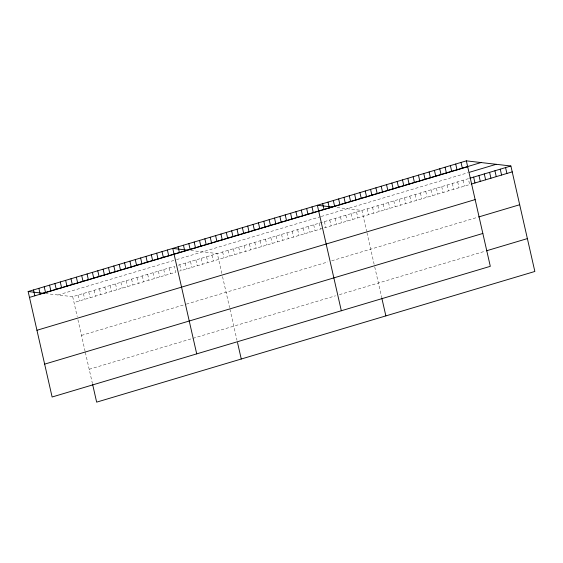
<?xml version="1.0" encoding="UTF-8"?>
<svg xmlns="http://www.w3.org/2000/svg" width="563" height="563" viewBox="0 0 563 563"><rect width="100%" height="100%" fill="white"/><g stroke="black" fill="none" stroke-linecap="round" stroke-linejoin="round"><path stroke-width="0.42" stroke-dasharray="2.81 2.11" d="M57.996 294.984L175.818 259.846M176.585 259.613L320.424 216.72M321.191 216.495L468.064 172.693M45.371 293.527L72.69 296.68L174.453 266.334L175.783 272.196L74.027 302.549M178.274 265.194L468.325 178.696L469.655 184.558L179.611 271.056M81.494 335.414L185.544 304.379M186.311 304.154L327.856 261.943M331.684 260.803L477.121 217.431M89.186 369.272L335.548 295.807M339.376 294.66L484.813 251.288M337.11 207.571L361.903 210.428L366.612 231.168M190.822 250.5L217.297 253.554L221.829 273.505M463.004 180.28L464.334 186.149M457.677 181.87L459.014 187.732M452.356 183.454L453.694 189.323M447.036 185.044L448.373 190.906M441.716 186.627L443.053 192.497M436.395 188.218L437.725 194.08M431.075 189.801L432.405 195.671M425.755 191.392L427.085 197.254M420.434 192.975L421.764 198.845M415.114 194.566L416.444 200.428M409.794 196.149L411.124 202.018M404.473 197.733L405.803 203.602M399.146 199.323L400.483 205.192M393.826 200.907L395.163 206.776M388.505 202.497L389.842 208.366M383.185 204.08L384.522 209.95M377.864 205.671L379.202 211.54M372.544 207.254L373.874 213.124M367.224 208.845L368.554 214.714M366.97 232.73L374.184 264.483M374.733 266.904L381.594 297.109M356.548 212.026L357.878 217.895M351.192 213.623L352.522 219.493M345.837 215.221L347.167 221.09M340.481 216.818L341.811 222.688M335.126 218.416L336.456 224.285M329.77 220.013L331.1 225.883M324.415 221.611L325.745 227.48M319.059 223.208L320.389 229.078M313.704 224.806L315.034 230.675M308.348 226.403L309.678 232.273M302.993 228.001L304.323 233.87M297.63 229.598L298.967 235.461M292.274 231.196L293.612 237.058M286.919 232.793L288.256 238.656M281.563 234.391L282.9 240.253M276.208 235.988L277.545 241.851M270.852 237.586L272.189 243.448M265.497 239.184L266.834 245.046M260.141 240.774L261.478 246.643M254.786 242.371L256.123 248.241M249.43 243.969L250.767 249.838M244.075 245.567L245.412 251.436M238.719 247.164L240.056 253.033M233.364 248.762L234.701 254.631M228.008 250.359L229.345 256.228M222.652 251.957L223.983 257.826M222.54 276.637L229.577 307.609M229.943 309.221L236.988 340.235M211.941 255.152L213.271 261.021M206.586 256.749L207.916 262.618M201.23 258.347L202.56 264.216M195.875 259.944L197.205 265.813M190.519 261.542L191.849 267.411M185.164 263.139L186.494 269.008M179.808 264.737L181.138 270.599M169.097 267.932L170.427 273.794M163.742 269.529L165.072 275.391M158.386 271.127L159.716 276.989M153.03 272.724L154.361 278.586M147.675 274.322L149.005 280.184M142.319 275.919L143.649 281.781M136.964 277.51L138.294 283.379M131.608 279.107L132.938 284.977M126.253 280.705L127.583 286.574M120.897 282.302L122.227 288.172M115.535 283.9L116.872 289.769M110.179 285.497L111.516 291.367M104.824 287.095L106.161 292.964M99.468 288.692L100.805 294.562M94.112 290.29L95.45 296.159M88.757 291.887L90.094 297.757M83.401 293.485L84.739 299.354M78.046 295.082L79.383 300.952M72.69 296.68L77.222 316.631M77.933 319.763L85.154 351.537M85.337 352.347L92.388 383.361"/><path stroke-width="0.84" d="M466.347 160.856L490.31 266.32L52.113 396.999L28.15 291.535L466.347 160.856L510.887 166.001L534.85 271.465L96.653 402.144L92.564 384.142M42.851 293.232L481.048 162.552M29.48 297.405L467.677 166.725M469.584 172.236L496.193 164.305M469.845 178.239L510.887 166.001M471.175 184.108L512.224 171.87M36.947 330.27L475.151 199.591M478.641 216.973L519.691 204.735M44.646 364.134L482.843 233.455M486.333 250.838L527.383 238.592M332.057 206.987L317.363 205.291L341.319 310.755M187.451 250.113L172.757 248.417L196.712 353.874M28.15 291.535L44.533 293.429M505.567 167.584L506.904 173.453M500.247 169.174L501.584 175.037M494.926 170.758L496.256 176.627M489.606 172.348L490.936 178.211M484.286 173.932L485.616 179.801M478.965 175.522L480.295 181.385M473.645 177.106L474.975 182.975M461.027 162.447L462.357 168.309M455.706 164.03L457.036 169.899M450.386 165.621L451.716 171.483M445.066 167.204L446.396 173.073M439.745 168.794L441.075 174.657M434.425 170.378L435.755 176.247M429.097 171.968L430.435 177.831M423.777 173.552L425.114 179.421M418.457 175.142L419.794 181.004M413.136 176.726L414.474 182.595M407.816 178.316L409.153 184.178M402.496 179.9L403.826 185.769M397.175 181.49L398.505 187.352M391.855 183.074L393.185 188.943M386.535 184.664L387.865 190.526M381.214 186.247L382.544 192.117M375.894 187.838L377.224 193.7M370.574 189.421L371.904 195.291M365.246 191.005L366.583 196.874M359.926 192.595L361.263 198.465M381.77 297.897L385.866 315.892M354.606 194.179L355.943 200.048M349.285 195.769L350.622 201.638M343.965 197.353L345.295 203.222M338.644 198.943L339.975 204.812M333.324 200.527L334.654 206.396M328.004 202.117L329.334 207.986M322.683 203.7L324.014 209.57M312.008 206.888L313.338 212.751M306.652 208.486L307.982 214.348M301.296 210.083L302.627 215.946M295.934 211.681L297.271 217.543M290.578 213.278L291.916 219.141M285.223 214.876L286.56 220.738M279.867 216.466L281.204 222.336M274.512 218.064L275.849 223.933M269.156 219.661L270.493 225.531M263.801 221.259L265.138 227.128M258.445 222.857L259.782 228.726M253.09 224.454L254.427 230.323M247.734 226.052L249.071 231.921M242.379 227.649L243.716 233.518M237.023 229.247L238.36 235.116M231.667 230.844L233.005 236.713M226.312 232.442L227.649 238.311M220.956 234.039L222.286 239.908M215.601 235.637L216.931 241.506M237.523 342.586L241.26 359.018M210.245 237.234L211.575 243.103M204.89 238.832L206.22 244.701M199.534 240.429L200.864 246.291M194.179 242.027L195.509 247.889M188.823 243.624L190.153 249.486M183.468 245.222L184.798 251.084M178.112 246.819L179.442 252.681M167.401 250.014L168.731 255.876M162.045 251.612L163.376 257.474M156.69 253.202L158.02 259.071M151.334 254.8L152.664 260.669M145.979 256.397L147.309 262.267M140.623 257.995L141.953 263.864M135.268 259.592L136.598 265.462M129.912 261.19L131.242 267.059M124.557 262.787L125.887 268.657M119.201 264.385L120.531 270.254M113.839 265.982L115.176 271.852M108.483 267.58L109.82 273.449M103.128 269.177L104.465 275.047M97.772 270.775L99.109 276.644M92.416 272.372L93.754 278.242M87.061 273.97L88.398 279.839M81.705 275.567L83.043 281.437M76.35 277.165L77.687 283.027M70.994 278.762L72.331 284.625M65.639 280.36L66.976 286.222M60.283 281.957L61.62 287.82M54.928 283.555L56.265 289.417M49.572 285.152L50.909 291.015M44.217 286.75L45.547 292.612M38.861 288.34L40.191 294.21M33.506 289.938L34.836 295.807"/></g></svg>
